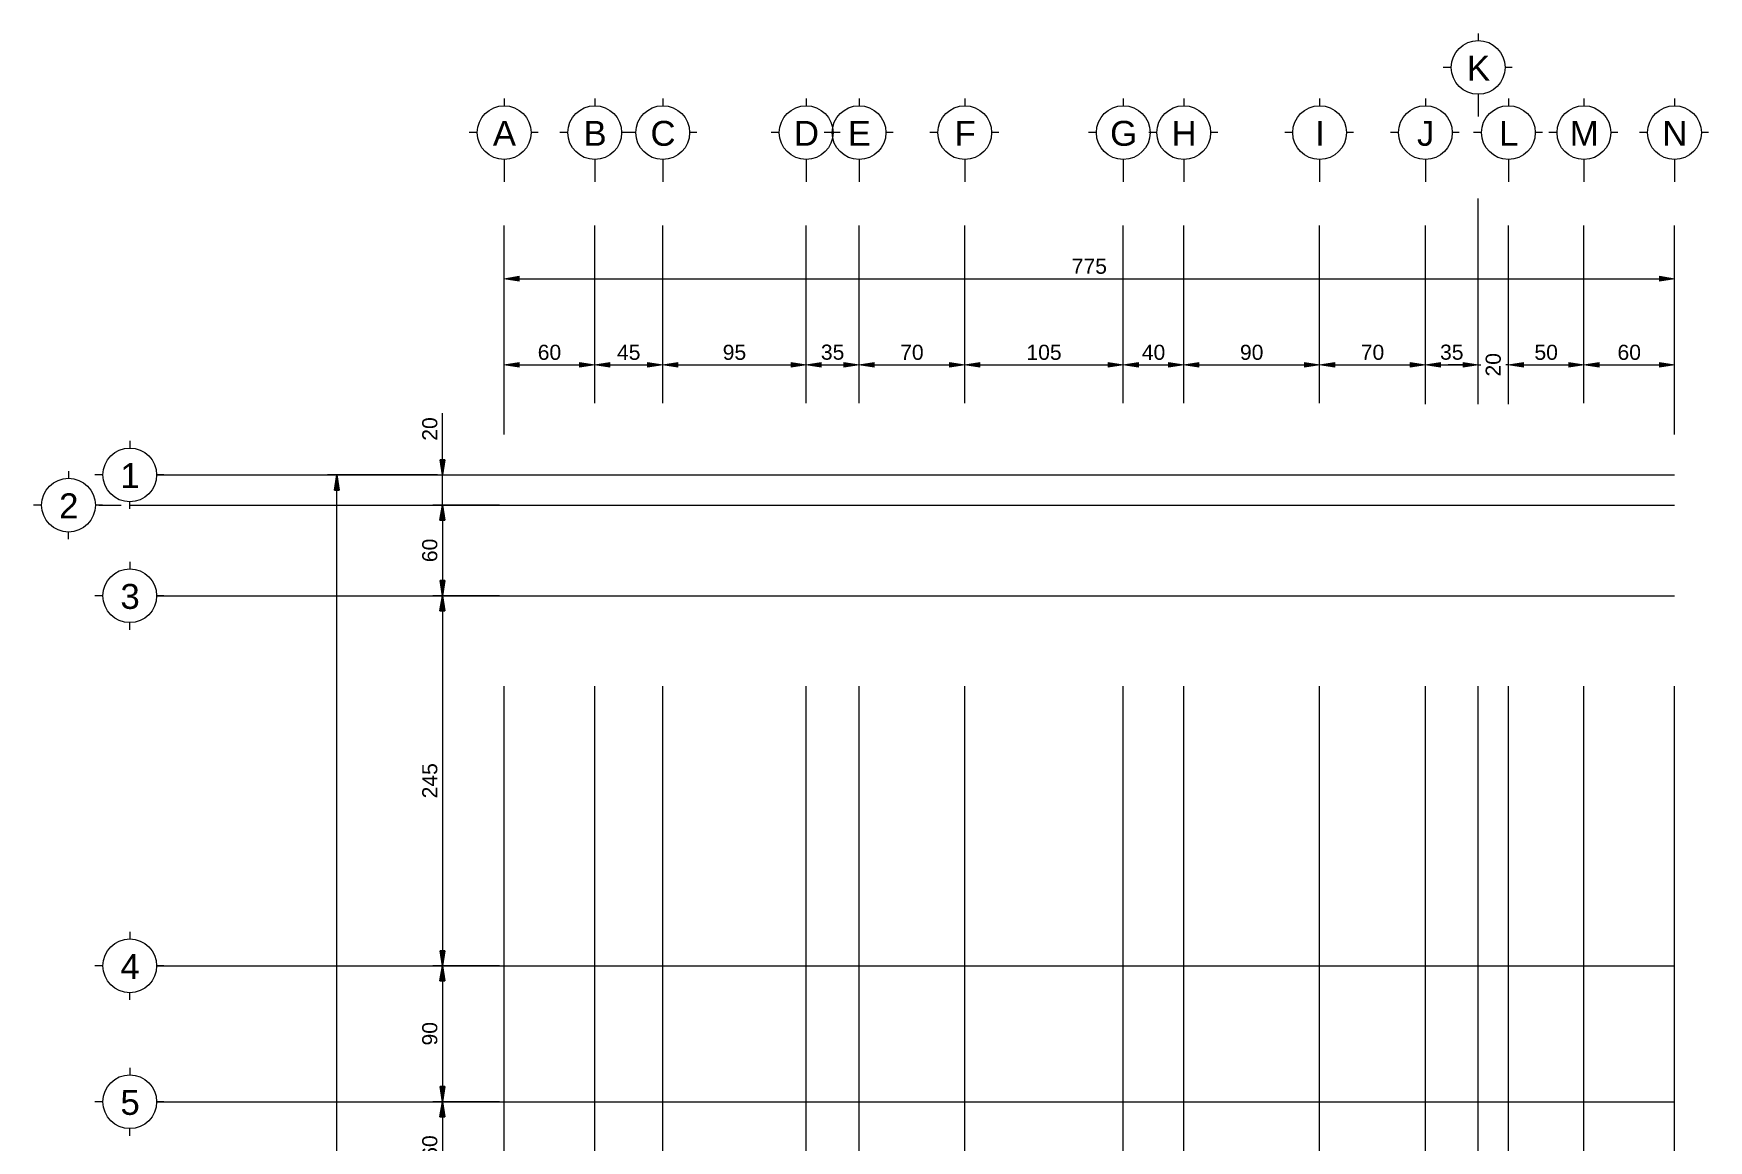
# Model space of a CAD drawing. Header units: metres. Extents: x -44 to 49.1, y -18.2 to 16.5.
# Drawn here: x 37.97 to 49.06, y 9.13 to 16.45 of the extents above; entities that cross this region are included whole.
import ezdxf
from ezdxf.enums import TextEntityAlignment as Align

# ---------------------------------------------------------------- set-up
doc = ezdxf.new("R2010")
doc.units = ezdxf.units.M
doc.header["$PDMODE"] = 35
doc.linetypes.add('CENTER2', pattern=[1.125, 0.75, -0.125, 0.125, -0.125])
for name, color, linetype, lineweight in [('.S-Cotas', 11, 'Continuous', 15), ('.S-Dimensiones', 11, 'Continuous', 15), ('.S-Ejes', 251, 'CENTER2', 5)]:
    doc.layers.add(name, color=color, linetype=linetype, lineweight=lineweight)
doc.styles.add('General', font='arial.ttf')
doc.dimstyles.new('Generales', dxfattribs={"dimscale": 0, "dimtxt": 2, "dimasz": 2, "dimexe": 1.25, "dimexo": 0.625, "dimtad": 1, "dimdec": 0, "dimlfac": 100, "dimzin": 1, "dimdsep": 46, "dimtxsty": 'General', "dimblk": 'FLECHA', "dimcen": 2, "dimclrd": 11, "dimclre": 11, "dimclrt": 5, "dimadec": 0, "dimazin": 0, "dimtfac": 1, "dimtdec": 0, "dimtmove": 0, "dimatfit": 3, "dimfxl": 1, "dimlwd": 13, "dimlwe": 13, "dimarcsym": 0})

# ---------------------------------------------------------------- blocks, each defined once
blk = doc.blocks.new('*U33')
for p, q in [((0, 4.5), (0, 3.56)), ((-3.56, 0), (-4.63, 0)), ((4.5, 0), (3.56, 0)), ((0, -3.56), (0, -6.52))]:
    blk.add_line(p, q)
blk.add_circle((0, 0), 3.56)
at = {"color": 1, "style": 'General'}
blk.add_attdef('EJE', text='', height=3.3, dxfattribs=at).set_placement((0.04, -0.09), align=Align.MIDDLE_CENTER)
blk = doc.blocks.new('*U34')
for p, q in [((0, 4.5), (0, 3.56)), ((-3.56, 0), (-4.63, 0)), ((4.5, 0), (3.56, 0)), ((4.03, 0), (6.98, 0)), ((0, -4.5), (0, -3.56))]:
    blk.add_line(p, q)
blk.add_circle((0, 0), 3.56)
at = {"color": 1, "style": 'General'}
blk.add_attdef('EJE', text='', height=3.3, dxfattribs=at).set_placement((0.04, -0.09), align=Align.MIDDLE_CENTER)
blk = doc.blocks.new('FLECHA')
at = {"linetype": 'Continuous'}
blk.add_hatch(color=5, dxfattribs=at).paths.add_polyline_path([(0, 0), (-1, 0.1621), (-1, -0.1574)])
at = {"color": 5, "linetype": 'Continuous'}
blk.add_line((-1, 0.1621), (-1, -0.1574), dxfattribs=at)
blk.add_lwpolyline([(-1, 0.1621), (0, 0), (-1, -0.1574)], dxfattribs=at)
blk = doc.blocks.new('*D134')
at = {"layer": '.S-Dimensiones', "color": 11, "linetype": 'Continuous', "lineweight": 13, "transparency": 16777216}
for p, q in [((41.089, 14.012), (41.089, 14.324)), ((41.689, 14.012), (41.689, 14.324)), ((41.189, 14.261), (41.589, 14.261))]:
    blk.add_line(p, q, dxfattribs=at)
at = {"layer": 'Defpoints', "color": 0, "transparency": 16777216}
for p in [(41.689, 14.261), (41.089, 13.981), (41.689, 13.981)]:
    blk.add_point(p, dxfattribs=at)
at = {"layer": '.S-Dimensiones', "color": 11, "lineweight": 13, "transparency": 16777216, "xscale": 0.1, "yscale": 0.1, "zscale": 0.1, "rotation": 180}
blk.add_blockref('FLECHA', (41.089, 14.261), dxfattribs=at)
at = {"layer": '.S-Dimensiones', "color": 11, "lineweight": 13, "transparency": 16777216, "xscale": 0.1, "yscale": 0.1, "zscale": 0.1}
blk.add_blockref('FLECHA', (41.689, 14.261), dxfattribs=at)
at = {"layer": '.S-Dimensiones', "color": 5, "transparency": 16777216, "insert": (41.389, 14.343), "char_height": 0.1, "attachment_point": 5, "style": 'General'}
blk.add_mtext('60', dxfattribs=at)
blk = doc.blocks.new('*D135')
at = {"layer": '.S-Dimensiones', "color": 11, "linetype": 'Continuous', "lineweight": 13, "transparency": 16777216}
for p, q in [((41.689, 14.012), (41.689, 14.324)), ((42.139, 14.013), (42.139, 14.324)), ((41.789, 14.261), (42.039, 14.261))]:
    blk.add_line(p, q, dxfattribs=at)
at = {"layer": 'Defpoints', "color": 0, "transparency": 16777216}
for p in [(42.139, 14.261), (41.689, 13.981), (42.139, 13.982)]:
    blk.add_point(p, dxfattribs=at)
at = {"layer": '.S-Dimensiones', "color": 11, "lineweight": 13, "transparency": 16777216, "xscale": 0.1, "yscale": 0.1, "zscale": 0.1, "rotation": 180}
blk.add_blockref('FLECHA', (41.689, 14.261), dxfattribs=at)
at = {"layer": '.S-Dimensiones', "color": 11, "lineweight": 13, "transparency": 16777216, "xscale": 0.1, "yscale": 0.1, "zscale": 0.1}
blk.add_blockref('FLECHA', (42.139, 14.261), dxfattribs=at)
at = {"layer": '.S-Dimensiones', "color": 5, "transparency": 16777216, "insert": (41.914, 14.343), "char_height": 0.1, "attachment_point": 5, "style": 'General'}
blk.add_mtext('45', dxfattribs=at)
blk = doc.blocks.new('*D136')
at = {"layer": '.S-Dimensiones', "color": 11, "linetype": 'Continuous', "lineweight": 13, "transparency": 16777216}
for p, q in [((42.139, 14.013), (42.139, 14.324)), ((43.089, 14.016), (43.089, 14.324)), ((42.239, 14.261), (42.989, 14.261))]:
    blk.add_line(p, q, dxfattribs=at)
at = {"layer": 'Defpoints', "color": 0, "transparency": 16777216}
for p in [(43.089, 14.261), (42.139, 13.982), (43.089, 13.985)]:
    blk.add_point(p, dxfattribs=at)
at = {"layer": '.S-Dimensiones', "color": 11, "lineweight": 13, "transparency": 16777216, "xscale": 0.1, "yscale": 0.1, "zscale": 0.1, "rotation": 180}
blk.add_blockref('FLECHA', (42.139, 14.261), dxfattribs=at)
at = {"layer": '.S-Dimensiones', "color": 11, "lineweight": 13, "transparency": 16777216, "xscale": 0.1, "yscale": 0.1, "zscale": 0.1}
blk.add_blockref('FLECHA', (43.089, 14.261), dxfattribs=at)
at = {"layer": '.S-Dimensiones', "color": 5, "transparency": 16777216, "insert": (42.614, 14.343), "char_height": 0.1, "attachment_point": 5, "style": 'General'}
blk.add_mtext('95', dxfattribs=at)
blk = doc.blocks.new('*D137')
at = {"layer": '.S-Dimensiones', "color": 11, "linetype": 'Continuous', "lineweight": 13, "transparency": 16777216}
for p, q in [((43.089, 14.016), (43.089, 14.324)), ((43.439, 14.022), (43.439, 14.324)), ((43.189, 14.261), (43.339, 14.261))]:
    blk.add_line(p, q, dxfattribs=at)
at = {"layer": 'Defpoints', "color": 0, "transparency": 16777216}
for p in [(43.439, 14.261), (43.089, 13.985), (43.439, 13.991)]:
    blk.add_point(p, dxfattribs=at)
at = {"layer": '.S-Dimensiones', "color": 11, "lineweight": 13, "transparency": 16777216, "xscale": 0.1, "yscale": 0.1, "zscale": 0.1, "rotation": 180}
blk.add_blockref('FLECHA', (43.089, 14.261), dxfattribs=at)
at = {"layer": '.S-Dimensiones', "color": 11, "lineweight": 13, "transparency": 16777216, "xscale": 0.1, "yscale": 0.1, "zscale": 0.1}
blk.add_blockref('FLECHA', (43.439, 14.261), dxfattribs=at)
at = {"layer": '.S-Dimensiones', "color": 5, "transparency": 16777216, "insert": (43.264, 14.344), "char_height": 0.1, "attachment_point": 5, "style": 'General'}
blk.add_mtext('35', dxfattribs=at)
blk = doc.blocks.new('*D138')
at = {"layer": '.S-Dimensiones', "color": 11, "linetype": 'Continuous', "lineweight": 13, "transparency": 16777216}
for p, q in [((43.439, 14.022), (43.439, 14.324)), ((44.139, 14.031), (44.139, 14.324)), ((43.539, 14.261), (44.039, 14.261))]:
    blk.add_line(p, q, dxfattribs=at)
at = {"layer": 'Defpoints', "color": 0, "transparency": 16777216}
for p in [(44.139, 14.261), (43.439, 13.991), (44.139, 14)]:
    blk.add_point(p, dxfattribs=at)
at = {"layer": '.S-Dimensiones', "color": 11, "lineweight": 13, "transparency": 16777216, "xscale": 0.1, "yscale": 0.1, "zscale": 0.1, "rotation": 180}
blk.add_blockref('FLECHA', (43.439, 14.261), dxfattribs=at)
at = {"layer": '.S-Dimensiones', "color": 11, "lineweight": 13, "transparency": 16777216, "xscale": 0.1, "yscale": 0.1, "zscale": 0.1}
blk.add_blockref('FLECHA', (44.139, 14.261), dxfattribs=at)
at = {"layer": '.S-Dimensiones', "color": 5, "transparency": 16777216, "insert": (43.789, 14.343), "char_height": 0.1, "attachment_point": 5, "style": 'General'}
blk.add_mtext('70', dxfattribs=at)
blk = doc.blocks.new('*D139')
at = {"layer": '.S-Dimensiones', "color": 11, "linetype": 'Continuous', "lineweight": 13, "transparency": 16777216}
for p, q in [((44.139, 14.031), (44.139, 14.324)), ((45.189, 14.031), (45.189, 14.324)), ((44.239, 14.261), (45.089, 14.261))]:
    blk.add_line(p, q, dxfattribs=at)
at = {"layer": 'Defpoints', "color": 0, "transparency": 16777216}
for p in [(45.189, 14.261), (44.139, 14), (45.189, 14)]:
    blk.add_point(p, dxfattribs=at)
at = {"layer": '.S-Dimensiones', "color": 11, "lineweight": 13, "transparency": 16777216, "xscale": 0.1, "yscale": 0.1, "zscale": 0.1, "rotation": 180}
blk.add_blockref('FLECHA', (44.139, 14.261), dxfattribs=at)
at = {"layer": '.S-Dimensiones', "color": 11, "lineweight": 13, "transparency": 16777216, "xscale": 0.1, "yscale": 0.1, "zscale": 0.1}
blk.add_blockref('FLECHA', (45.189, 14.261), dxfattribs=at)
at = {"layer": '.S-Dimensiones', "color": 5, "transparency": 16777216, "insert": (44.664, 14.343), "char_height": 0.1, "attachment_point": 5, "style": 'General'}
blk.add_mtext('105', dxfattribs=at)
blk = doc.blocks.new('*D140')
at = {"layer": '.S-Dimensiones', "color": 11, "linetype": 'Continuous', "lineweight": 13, "transparency": 16777216}
for p, q in [((45.189, 14.031), (45.189, 14.324)), ((45.589, 14.037), (45.589, 14.324)), ((45.289, 14.261), (45.489, 14.261))]:
    blk.add_line(p, q, dxfattribs=at)
at = {"layer": 'Defpoints', "color": 0, "transparency": 16777216}
for p in [(45.589, 14.261), (45.189, 14), (45.589, 14.006)]:
    blk.add_point(p, dxfattribs=at)
at = {"layer": '.S-Dimensiones', "color": 11, "lineweight": 13, "transparency": 16777216, "xscale": 0.1, "yscale": 0.1, "zscale": 0.1, "rotation": 180}
blk.add_blockref('FLECHA', (45.189, 14.261), dxfattribs=at)
at = {"layer": '.S-Dimensiones', "color": 11, "lineweight": 13, "transparency": 16777216, "xscale": 0.1, "yscale": 0.1, "zscale": 0.1}
blk.add_blockref('FLECHA', (45.589, 14.261), dxfattribs=at)
at = {"layer": '.S-Dimensiones', "color": 5, "transparency": 16777216, "insert": (45.389, 14.343), "char_height": 0.1, "attachment_point": 5, "style": 'General'}
blk.add_mtext('40', dxfattribs=at)
blk = doc.blocks.new('*D141')
at = {"layer": '.S-Dimensiones', "color": 11, "linetype": 'Continuous', "lineweight": 13, "transparency": 16777216}
for p, q in [((45.589, 14.037), (45.589, 14.324)), ((46.489, 14.046), (46.489, 14.324)), ((45.689, 14.261), (46.389, 14.261))]:
    blk.add_line(p, q, dxfattribs=at)
at = {"layer": 'Defpoints', "color": 0, "transparency": 16777216}
for p in [(46.489, 14.261), (45.589, 14.006), (46.489, 14.015)]:
    blk.add_point(p, dxfattribs=at)
at = {"layer": '.S-Dimensiones', "color": 11, "lineweight": 13, "transparency": 16777216, "xscale": 0.1, "yscale": 0.1, "zscale": 0.1, "rotation": 180}
blk.add_blockref('FLECHA', (45.589, 14.261), dxfattribs=at)
at = {"layer": '.S-Dimensiones', "color": 11, "lineweight": 13, "transparency": 16777216, "xscale": 0.1, "yscale": 0.1, "zscale": 0.1}
blk.add_blockref('FLECHA', (46.489, 14.261), dxfattribs=at)
at = {"layer": '.S-Dimensiones', "color": 5, "transparency": 16777216, "insert": (46.039, 14.343), "char_height": 0.1, "attachment_point": 5, "style": 'General'}
blk.add_mtext('90', dxfattribs=at)
blk = doc.blocks.new('*D142')
at = {"layer": '.S-Dimensiones', "color": 11, "linetype": 'Continuous', "lineweight": 13, "transparency": 16777216}
for p, q in [((46.489, 14.046), (46.489, 14.324)), ((47.189, 14), (47.189, 14.324)), ((46.589, 14.261), (47.089, 14.261))]:
    blk.add_line(p, q, dxfattribs=at)
at = {"layer": 'Defpoints', "color": 0, "transparency": 16777216}
for p in [(47.189, 14.261), (46.489, 14.015), (47.189, 13.969)]:
    blk.add_point(p, dxfattribs=at)
at = {"layer": '.S-Dimensiones', "color": 11, "lineweight": 13, "transparency": 16777216, "xscale": 0.1, "yscale": 0.1, "zscale": 0.1, "rotation": 180}
blk.add_blockref('FLECHA', (46.489, 14.261), dxfattribs=at)
at = {"layer": '.S-Dimensiones', "color": 11, "lineweight": 13, "transparency": 16777216, "xscale": 0.1, "yscale": 0.1, "zscale": 0.1}
blk.add_blockref('FLECHA', (47.189, 14.261), dxfattribs=at)
at = {"layer": '.S-Dimensiones', "color": 5, "transparency": 16777216, "insert": (46.839, 14.343), "char_height": 0.1, "attachment_point": 5, "style": 'General'}
blk.add_mtext('70', dxfattribs=at)
blk = doc.blocks.new('*D143')
at = {"layer": '.S-Dimensiones', "color": 11, "linetype": 'Continuous', "lineweight": 13, "transparency": 16777216}
for p, q in [((47.189, 14), (47.189, 14.324)), ((47.539, 14), (47.539, 14.324)), ((47.289, 14.261), (47.439, 14.261))]:
    blk.add_line(p, q, dxfattribs=at)
at = {"layer": 'Defpoints', "color": 0, "transparency": 16777216}
for p in [(47.539, 14.261), (47.189, 13.969), (47.539, 13.969)]:
    blk.add_point(p, dxfattribs=at)
at = {"layer": '.S-Dimensiones', "color": 11, "lineweight": 13, "transparency": 16777216, "xscale": 0.1, "yscale": 0.1, "zscale": 0.1, "rotation": 180}
blk.add_blockref('FLECHA', (47.189, 14.261), dxfattribs=at)
at = {"layer": '.S-Dimensiones', "color": 11, "lineweight": 13, "transparency": 16777216, "xscale": 0.1, "yscale": 0.1, "zscale": 0.1}
blk.add_blockref('FLECHA', (47.539, 14.261), dxfattribs=at)
at = {"layer": '.S-Dimensiones', "color": 5, "transparency": 16777216, "insert": (47.364, 14.344), "char_height": 0.1, "attachment_point": 5, "style": 'General'}
blk.add_mtext('35', dxfattribs=at)
blk = doc.blocks.new('*D144')
at = {"layer": '.S-Dimensiones', "color": 11, "linetype": 'Continuous', "lineweight": 13, "transparency": 16777216}
for p, q in [((47.539, 14), (47.539, 14.324)), ((47.739, 14), (47.739, 14.324)), ((47.439, 14.261), (47.339, 14.261)), ((47.539, 14.261), (47.557, 14.261)), ((47.739, 14.261), (47.721, 14.261)), ((47.839, 14.261), (47.939, 14.261))]:
    blk.add_line(p, q, dxfattribs=at)
at = {"layer": 'Defpoints', "color": 0, "transparency": 16777216}
for p in [(47.739, 14.261), (47.539, 13.969), (47.739, 13.969)]:
    blk.add_point(p, dxfattribs=at)
at = {"layer": '.S-Dimensiones', "color": 11, "lineweight": 13, "transparency": 16777216, "xscale": 0.1, "yscale": 0.1, "zscale": 0.1}
blk.add_blockref('FLECHA', (47.539, 14.261), dxfattribs=at)
at = {"layer": '.S-Dimensiones', "color": 11, "lineweight": 13, "transparency": 16777216, "xscale": 0.1, "yscale": 0.1, "zscale": 0.1, "rotation": 180}
blk.add_blockref('FLECHA', (47.739, 14.261), dxfattribs=at)
at = {"layer": '.S-Dimensiones', "color": 5, "transparency": 16777216, "insert": (47.639, 14.261), "char_height": 0.1, "attachment_point": 5, "rotation": 90, "style": 'General'}
blk.add_mtext('20', dxfattribs=at)
blk = doc.blocks.new('*D145')
at = {"layer": '.S-Dimensiones', "color": 11, "linetype": 'Continuous', "lineweight": 13, "transparency": 16777216}
for p, q in [((47.739, 14), (47.739, 14.324)), ((48.239, 14.046), (48.239, 14.324)), ((47.839, 14.261), (48.139, 14.261))]:
    blk.add_line(p, q, dxfattribs=at)
at = {"layer": 'Defpoints', "color": 0, "transparency": 16777216}
for p in [(48.239, 14.261), (48.239, 14.015), (47.739, 13.969)]:
    blk.add_point(p, dxfattribs=at)
at = {"layer": '.S-Dimensiones', "color": 11, "lineweight": 13, "transparency": 16777216, "xscale": 0.1, "yscale": 0.1, "zscale": 0.1, "rotation": 180}
blk.add_blockref('FLECHA', (47.739, 14.261), dxfattribs=at)
at = {"layer": '.S-Dimensiones', "color": 11, "lineweight": 13, "transparency": 16777216, "xscale": 0.1, "yscale": 0.1, "zscale": 0.1}
blk.add_blockref('FLECHA', (48.239, 14.261), dxfattribs=at)
at = {"layer": '.S-Dimensiones', "color": 5, "transparency": 16777216, "insert": (47.989, 14.343), "char_height": 0.1, "attachment_point": 5, "style": 'General'}
blk.add_mtext('50', dxfattribs=at)
blk = doc.blocks.new('*D146')
at = {"layer": '.S-Dimensiones', "color": 11, "linetype": 'Continuous', "lineweight": 13, "transparency": 16777216}
for p, q in [((48.239, 14.046), (48.239, 14.324)), ((48.839, 14.028), (48.839, 14.324)), ((48.339, 14.261), (48.739, 14.261))]:
    blk.add_line(p, q, dxfattribs=at)
at = {"layer": 'Defpoints', "color": 0, "transparency": 16777216}
for p in [(48.839, 14.261), (48.239, 14.015), (48.839, 13.997)]:
    blk.add_point(p, dxfattribs=at)
at = {"layer": '.S-Dimensiones', "color": 11, "lineweight": 13, "transparency": 16777216, "xscale": 0.1, "yscale": 0.1, "zscale": 0.1, "rotation": 180}
blk.add_blockref('FLECHA', (48.239, 14.261), dxfattribs=at)
at = {"layer": '.S-Dimensiones', "color": 11, "lineweight": 13, "transparency": 16777216, "xscale": 0.1, "yscale": 0.1, "zscale": 0.1}
blk.add_blockref('FLECHA', (48.839, 14.261), dxfattribs=at)
at = {"layer": '.S-Dimensiones', "color": 5, "transparency": 16777216, "insert": (48.539, 14.343), "char_height": 0.1, "attachment_point": 5, "style": 'General'}
blk.add_mtext('60', dxfattribs=at)
blk = doc.blocks.new('*D147')
at = {"layer": '.S-Dimensiones', "color": 11, "linetype": 'Continuous', "lineweight": 13, "transparency": 16777216}
for p, q in [((41.089, 13.8), (41.089, 14.893)), ((48.839, 13.8), (48.839, 14.893)), ((41.189, 14.831), (48.739, 14.831))]:
    blk.add_line(p, q, dxfattribs=at)
at = {"layer": 'Defpoints', "color": 0, "transparency": 16777216}
for p in [(48.839, 14.831), (41.089, 13.769), (48.839, 13.769)]:
    blk.add_point(p, dxfattribs=at)
at = {"layer": '.S-Dimensiones', "color": 11, "lineweight": 13, "transparency": 16777216, "xscale": 0.1, "yscale": 0.1, "zscale": 0.1, "rotation": 180}
blk.add_blockref('FLECHA', (41.089, 14.831), dxfattribs=at)
at = {"layer": '.S-Dimensiones', "color": 11, "lineweight": 13, "transparency": 16777216, "xscale": 0.1, "yscale": 0.1, "zscale": 0.1}
blk.add_blockref('FLECHA', (48.839, 14.831), dxfattribs=at)
at = {"layer": '.S-Dimensiones', "color": 5, "transparency": 16777216, "insert": (44.964, 14.913), "char_height": 0.1, "attachment_point": 5, "style": 'General'}
blk.add_mtext('775', dxfattribs=at)
blk = doc.blocks.new('*D148')
at = {"layer": '.S-Dimensiones', "color": 11, "linetype": 'Continuous', "lineweight": 13, "transparency": 16777216}
for p, q in [((41.058, 13.332), (40.617, 13.332)), ((40.68, 13.232), (40.68, 12.832)), ((41.058, 12.732), (40.617, 12.732))]:
    blk.add_line(p, q, dxfattribs=at)
at = {"layer": 'Defpoints', "color": 0, "transparency": 16777216}
for p in [(41.089, 13.332), (40.68, 12.732), (41.089, 12.732)]:
    blk.add_point(p, dxfattribs=at)
at = {"layer": '.S-Dimensiones', "color": 11, "lineweight": 13, "transparency": 16777216, "xscale": 0.1, "yscale": 0.1, "zscale": 0.1}
for p, rotation in [((40.68, 13.332), 90), ((40.68, 12.732), 270)]:
    blk.add_blockref('FLECHA', p, dxfattribs=dict(at, rotation=rotation))
at = {"layer": '.S-Dimensiones', "color": 5, "transparency": 16777216, "insert": (40.597, 13.032), "char_height": 0.1, "attachment_point": 5, "rotation": 90, "style": 'General'}
blk.add_mtext('60', dxfattribs=at)
blk = doc.blocks.new('*D149')
at = {"layer": '.S-Dimensiones', "color": 11, "linetype": 'Continuous', "lineweight": 13, "transparency": 16777216}
for p, q in [((41.058, 12.732), (40.617, 12.732)), ((40.68, 12.632), (40.68, 10.382)), ((41.058, 10.282), (40.617, 10.282))]:
    blk.add_line(p, q, dxfattribs=at)
at = {"layer": 'Defpoints', "color": 0, "transparency": 16777216}
for p in [(41.089, 12.732), (40.68, 10.282), (41.089, 10.282)]:
    blk.add_point(p, dxfattribs=at)
at = {"layer": '.S-Dimensiones', "color": 11, "lineweight": 13, "transparency": 16777216, "xscale": 0.1, "yscale": 0.1, "zscale": 0.1}
for p, rotation in [((40.68, 12.732), 90), ((40.68, 10.282), 270)]:
    blk.add_blockref('FLECHA', p, dxfattribs=dict(at, rotation=rotation))
at = {"layer": '.S-Dimensiones', "color": 5, "transparency": 16777216, "insert": (40.597, 11.507), "char_height": 0.1, "attachment_point": 5, "rotation": 90, "style": 'General'}
blk.add_mtext('245', dxfattribs=at)
blk = doc.blocks.new('*D150')
at = {"layer": '.S-Dimensiones', "color": 11, "linetype": 'Continuous', "lineweight": 13, "transparency": 16777216}
for p, q in [((41.058, 10.282), (40.617, 10.282)), ((40.68, 10.182), (40.68, 9.482)), ((41.058, 9.382), (40.617, 9.382))]:
    blk.add_line(p, q, dxfattribs=at)
at = {"layer": 'Defpoints', "color": 0, "transparency": 16777216}
for p in [(41.089, 10.282), (40.68, 9.382), (41.089, 9.382)]:
    blk.add_point(p, dxfattribs=at)
at = {"layer": '.S-Dimensiones', "color": 11, "lineweight": 13, "transparency": 16777216, "xscale": 0.1, "yscale": 0.1, "zscale": 0.1}
for p, rotation in [((40.68, 10.282), 90), ((40.68, 9.382), 270)]:
    blk.add_blockref('FLECHA', p, dxfattribs=dict(at, rotation=rotation))
at = {"layer": '.S-Dimensiones', "color": 5, "transparency": 16777216, "insert": (40.597, 9.832), "char_height": 0.1, "attachment_point": 5, "rotation": 90, "style": 'General'}
blk.add_mtext('90', dxfattribs=at)
blk = doc.blocks.new('*D151')
at = {"layer": '.S-Dimensiones', "color": 11, "linetype": 'Continuous', "lineweight": 13, "transparency": 16777216}
for p, q in [((41.058, 9.382), (40.617, 9.382)), ((40.68, 9.282), (40.68, 8.882)), ((41.058, 8.782), (40.617, 8.782))]:
    blk.add_line(p, q, dxfattribs=at)
at = {"layer": 'Defpoints', "color": 0, "transparency": 16777216}
for p in [(41.089, 9.382), (40.68, 8.782), (41.089, 8.782)]:
    blk.add_point(p, dxfattribs=at)
at = {"layer": '.S-Dimensiones', "color": 11, "lineweight": 13, "transparency": 16777216, "xscale": 0.1, "yscale": 0.1, "zscale": 0.1}
for p, rotation in [((40.68, 9.382), 90), ((40.68, 8.782), 270)]:
    blk.add_blockref('FLECHA', p, dxfattribs=dict(at, rotation=rotation))
at = {"layer": '.S-Dimensiones', "color": 5, "transparency": 16777216, "insert": (40.597, 9.082), "char_height": 0.1, "attachment_point": 5, "rotation": 90, "style": 'General'}
blk.add_mtext('60', dxfattribs=at)
blk = doc.blocks.new('*D165')
at = {"layer": '.S-Dimensiones', "color": 11, "linetype": 'Continuous', "lineweight": 13, "transparency": 16777216}
for p, q in [((40.648, 13.532), (39.919, 13.532)), ((39.981, 0.983), (39.981, 13.432)), ((40.648, 0.883), (39.919, 0.883))]:
    blk.add_line(p, q, dxfattribs=at)
at = {"layer": 'Defpoints', "color": 0, "transparency": 16777216}
for p in [(39.981, 13.532), (40.68, 13.532), (40.68, 0.883)]:
    blk.add_point(p, dxfattribs=at)
at = {"layer": '.S-Dimensiones', "color": 11, "lineweight": 13, "transparency": 16777216, "xscale": 0.1, "yscale": 0.1, "zscale": 0.1}
for p, rotation in [((39.981, 13.532), 90), ((39.981, 0.883), 270)]:
    blk.add_blockref('FLECHA', p, dxfattribs=dict(at, rotation=rotation))
at = {"layer": '.S-Dimensiones', "color": 5, "transparency": 16777216, "insert": (39.899, 7.208), "char_height": 0.1, "attachment_point": 5, "rotation": 90, "style": 'General'}
blk.add_mtext('1265', dxfattribs=at)
blk = doc.blocks.new('*D166')
at = {"layer": '.S-Dimensiones', "color": 11, "linetype": 'Continuous', "lineweight": 13, "transparency": 16777216}
for p, q in [((40.68, 13.632), (40.68, 13.94)), ((38.819, 13.532), (40.742, 13.532)), ((40.68, 13.332), (40.68, 13.532)), ((41.058, 13.332), (40.617, 13.332)), ((40.68, 13.232), (40.68, 13.132))]:
    blk.add_line(p, q, dxfattribs=at)
at = {"layer": 'Defpoints', "color": 0, "transparency": 16777216}
for p in [(38.788, 13.532), (40.68, 13.532), (41.089, 13.332)]:
    blk.add_point(p, dxfattribs=at)
at = {"layer": '.S-Dimensiones', "color": 11, "lineweight": 13, "transparency": 16777216, "xscale": 0.1, "yscale": 0.1, "zscale": 0.1}
for p, rotation in [((40.68, 13.532), 270), ((40.68, 13.332), 90)]:
    blk.add_blockref('FLECHA', p, dxfattribs=dict(at, rotation=rotation))
at = {"layer": '.S-Dimensiones', "color": 5, "transparency": 16777216, "insert": (40.597, 13.836), "char_height": 0.1, "attachment_point": 5, "rotation": 90, "style": 'General'}
blk.add_mtext('20', dxfattribs=at)

msp = doc.modelspace()

# ---------------------------------------------------------------- linework, layer by layer
at = {"layer": '.S-Ejes', "ltscale": 15}
for p, q in [((47.539, 0.883), (47.539, 15.361)), ((41.089, 0.883), (41.089, 15.183)), ((41.689, 0.883), (41.689, 15.183)), ((42.139, 0.883), (42.139, 15.183)), ((43.089, 0.883), (43.089, 15.183)), ((43.439, 0.883), (43.439, 15.183)), ((44.139, 0.883), (44.139, 15.183)), ((45.189, 0.883), (45.189, 15.183)), ((45.589, 0.883), (45.589, 15.183)), ((46.489, 0.883), (46.489, 15.183)), ((47.189, 0.883), (47.189, 15.183)), ((47.739, 0.883), (47.739, 15.183)), ((48.239, 0.883), (48.239, 15.183)), ((48.839, 0.883), (48.839, 15.183)), ((38.788, 13.532), (48.839, 13.532)), ((38.61, 13.332), (48.839, 13.332)), ((38.788, 12.732), (48.839, 12.732)), ((38.788, 10.282), (48.839, 10.282)), ((38.788, 9.382), (48.839, 9.382))]:
    msp.add_line(p, q, dxfattribs=at)

# ---------------------------------------------------------------- block references
at = {"layer": '.S-Cotas', "xscale": 0.05, "yscale": 0.05, "zscale": 0.05}
for name, p, values in [('*U33', (47.539, 16.23), {'EJE': 'K'}), ('*U33', (41.089, 15.798), {'EJE': 'A'}), ('*U33', (41.689, 15.798), {'EJE': 'B'}), ('*U33', (42.139, 15.798), {'EJE': 'C'}), ('*U33', (43.089, 15.798), {'EJE': 'D'}), ('*U33', (43.439, 15.798), {'EJE': 'E'}), ('*U33', (44.139, 15.798), {'EJE': 'F'}), ('*U33', (45.189, 15.798), {'EJE': 'G'}), ('*U33', (45.589, 15.798), {'EJE': 'H'}), ('*U33', (46.489, 15.798), {'EJE': 'I'}), ('*U33', (47.189, 15.798), {'EJE': 'J'}), ('*U33', (47.739, 15.798), {'EJE': 'L'}), ('*U33', (48.239, 15.798), {'EJE': 'M'}), ('*U33', (48.839, 15.798), {'EJE': 'N'}), ('*U34', (38.61, 13.532), {'EJE': '1'}), ('*U34', (38.204, 13.332), {'EJE': '2'}), ('*U34', (38.61, 12.732), {'EJE': '3'}), ('*U34', (38.61, 10.282), {'EJE': '4'}), ('*U34', (38.61, 9.382), {'EJE': '5'})]:
    msp.add_blockref(name, p, dxfattribs=at).add_auto_attribs(values)

# ---------------------------------------------------------------- dimensions: what is measured, and where the dimension line sits
at = {"layer": '.S-Dimensiones'}
for base, p1, p2, picture, middle in [((48.839, 14.831), (41.089, 13.769), (48.839, 13.769), '*D147', (44.964, 14.913)), ((41.689, 14.261), (41.089, 13.981), (41.689, 13.981), '*D134', (41.389, 14.343)), ((42.139, 14.261), (41.689, 13.981), (42.139, 13.982), '*D135', (41.914, 14.343)), ((43.089, 14.261), (42.139, 13.982), (43.089, 13.985), '*D136', (42.614, 14.343)), ((43.439, 14.261), (43.089, 13.985), (43.439, 13.991), '*D137', (43.264, 14.344)), ((44.139, 14.261), (43.439, 13.991), (44.139, 14), '*D138', (43.789, 14.343)), ((45.189, 14.261), (44.139, 14), (45.189, 14), '*D139', (44.664, 14.343)), ((45.589, 14.261), (45.189, 14), (45.589, 14.006), '*D140', (45.389, 14.343)), ((46.489, 14.261), (45.589, 14.006), (46.489, 14.015), '*D141', (46.039, 14.343)), ((47.189, 14.261), (46.489, 14.015), (47.189, 13.969), '*D142', (46.839, 14.343)), ((47.539, 14.261), (47.189, 13.969), (47.539, 13.969), '*D143', (47.364, 14.344)), ((48.239, 14.261), (47.739, 13.969), (48.239, 14.015), '*D145', (47.989, 14.343)), ((48.839, 14.261), (48.239, 14.015), (48.839, 13.997), '*D146', (48.539, 14.343))]:
    dim = msp.add_linear_dim(base=base, p1=p1, p2=p2, dimstyle='Generales', dxfattribs=at)
    dim.commit()
    dim.dimension.update_dxf_attribs({"geometry": picture, "text_midpoint": middle})
dim = msp.add_linear_dim(base=(47.739, 14.261), p1=(47.539, 13.969), p2=(47.739, 13.969), dimstyle='Generales', dxfattribs=at)
dim.commit()
dim.dimension.update_dxf_attribs({"geometry": '*D144', "text_midpoint": (47.639, 14.261), "text_rotation": 90})
for base, p1, p2, picture, middle in [((40.68, 13.532), (41.089, 13.332), (38.788, 13.532), '*D166', (40.597, 13.836)), ((39.981, 13.532), (40.68, 0.883), (40.68, 13.532), '*D165', (39.899, 7.208)), ((40.68, 12.732), (41.089, 13.332), (41.089, 12.732), '*D148', (40.597, 13.032)), ((40.68, 10.282), (41.089, 12.732), (41.089, 10.282), '*D149', (40.597, 11.507)), ((40.68, 9.382), (41.089, 10.282), (41.089, 9.382), '*D150', (40.597, 9.832)), ((40.68, 8.782), (41.089, 9.382), (41.089, 8.782), '*D151', (40.597, 9.082))]:
    dim = msp.add_linear_dim(base=base, p1=p1, p2=p2, angle=90, dimstyle='Generales', dxfattribs=at)
    dim.commit()
    dim.dimension.update_dxf_attribs({"geometry": picture, "text_midpoint": middle})

doc.saveas('drawing.dxf')
